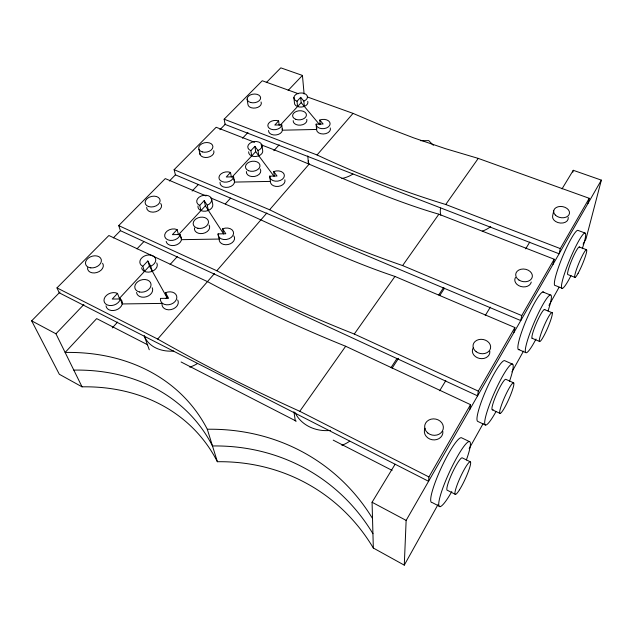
<?xml version="1.0" encoding="UTF-8"?>
<svg xmlns="http://www.w3.org/2000/svg" width="633" height="633" viewBox="0 0 633 633"><rect width="100%" height="100%" fill="white"/><g stroke="black" fill="none" stroke-linecap="round" stroke-linejoin="round"><path stroke-width="0.95" d="M60.024 292.027L31.65 320.836L59.32 374.269L82.037 386.834A206.738 164.366 -40.5 0 1 217.38 461.726A220.656 195.352 -56.5 0 1 373.328 548.028L404.273 565.15L406.141 520.405L601.35 180.128L573.276 170.301L562.017 188.879M470.525 404.653L428.929 476.95L428.581 481.302L59.241 292.826L56.978 287.88L108.876 235.508L207.434 281.606C252.306 305.62 298.459 327.237 345.665 346.259L470.525 404.653L469.86 409.337M210.536 197.876C272.309 223.33 331.407 255.21 394.945 276.439L514.882 327.538L478.311 391.115L477.591 395.854L120.444 230.681L118.703 225.593L165.276 178.601L206.01 195.953M513.941 332.499L514.882 327.538M260.986 144.775C320.559 167.167 377.545 196.38 438.859 214.207L554.184 259.229L521.758 315.582L520.777 320.583L175.428 174.858L174.115 169.684L216.146 127.273L254.585 142.275M553.717 210.757L552.593 216.067A7.928 5.586 9.6 0 0 560.482 223.069A7.928 5.586 9.6 0 0 568.197 217.269M572.849 172.2L573.276 170.301M553.013 264.388L554.184 259.229M307.654 97.063L353.048 113.386L383.028 126.149L413.816 137.915L445.521 148.676L478.247 158.4L589.228 198.303L560.3 248.595L559.105 253.778L225.095 124.424L224.145 119.202L262.26 80.747L298.388 93.731M587.899 203.581L589.228 198.303M601.35 180.128L585.976 238.965L583.096 244.148M404.273 565.15L437.917 504.746M469.164 448.655L483.106 423.627M511.947 371.856L523.483 351.149M548.961 305.415L559.058 287.295M373.328 548.028L372.069 502.254L395.111 464.242M439.65 390.759L445.798 380.623M485.218 315.582L490.338 307.132M525.667 248.856L529.758 242.099M391.012 367.631L396.978 358.539M438.756 294.938L443.638 287.501M392.096 368.184L398.584 358.286M439.69 295.603L444.556 288.173M56.978 287.88L157.688 339.074C203.913 365.304 251.325 389.437 299.773 411.292L345.665 346.259M118.703 225.593L216.826 270.758C261.429 294.377 307.337 315.527 354.29 334.034L394.945 276.439M174.115 169.684L269.626 209.76C312.71 231.164 357.154 249.821 402.604 265.575L438.859 214.207M224.145 119.202L317.054 154.966C358.705 174.479 401.733 191.031 445.719 204.491L478.247 158.4M157.688 339.074L214.492 273.503M216.826 270.758L266.873 212.989M269.626 209.76L309.49 163.71M317.054 154.966L353.048 113.386M112.27 327.926L117.588 322.086M170.119 264.467L177.43 256.444M225.308 203.929L230.626 198.089M273.852 150.686L279.169 144.846M106.004 305.834A8.395 6.195 -19.4 0 0 117.928 309.165A8.395 6.195 -19.4 0 0 119.4 298.412L149.428 266.074L147.798 260.986L142.805 266.327L144.482 271.399M200.954 210.583L199.743 205.385L204.214 200.606L205.385 205.812L178.506 234.756L177.113 229.605A7.865 5.634 -13.7 0 0 165.506 232.849A7.865 5.634 -13.7 0 0 170.079 240.405A7.865 5.634 -13.7 0 0 180.096 234.526L181.473 239.67L219.208 239.052A7.778 5.697 -10.8 0 0 228.165 244.512A7.778 5.697 -10.8 0 0 233.878 235.935M232.145 176.995L255.7 151.627L254.893 146.35L250.866 150.662L251.705 155.932M280.577 124.836L301.181 102.649L300.683 97.34L297.035 101.24L297.557 106.55M119.4 298.412L117.509 293.403L112.231 299.061L120.349 298.95L122.224 303.943L162.056 303.405A8.324 6.306 -16.5 0 0 171.179 309.577A8.324 6.306 -16.5 0 0 177.699 299.963M177.113 229.605L172.398 234.653L180.096 234.526M231.33 176.821L230.515 172.445L226.282 176.979L233.585 176.836L234.55 182.082L270.418 181.402A7.335 5.143 -6.8 0 0 278.243 186.411A7.335 5.143 -6.8 0 0 284.858 179.796M279.169 125.358L278.631 120.943L274.801 125.041L281.764 124.891L282.389 130.192L316.555 129.464L316.136 124.147L323.123 123.997L319.8 120.048A7.003 4.653 -4 0 1 329.761 122.296A7.003 4.653 -4 0 1 324.136 128.594A7.003 4.653 -4 0 1 316.136 124.147M82.037 386.834L55.949 333.789L83.865 304.528M136.981 248.856L143.786 241.719M192.131 191.047L198.264 184.622M242.518 138.231L247.97 132.526M288.142 90.416L302.439 75.43L280.815 67.85L266.279 82.614M113.323 237.913L120.238 230.887M169.383 180.998L175.61 174.668M219.904 129.694L225.443 124.076M269.682 176.148L277.017 176.006L273.741 171.606A7.382 5.151 -6.8 0 1 284.075 174.138A7.382 5.151 -6.8 0 1 277.84 181.117A7.382 5.151 -6.8 0 1 269.682 176.148L270.418 181.402M218.084 233.894L225.815 233.767L222.602 228.837A7.825 5.705 -10.8 0 1 233.332 231.71A7.825 5.705 -10.8 0 1 226.392 239.48A7.825 5.705 -10.8 0 1 218.084 233.894L219.208 239.052M584.971 232.999L577.842 230.333A29.886 4.122 -67.3 0 0 561.867 258.375A29.886 4.122 -67.3 0 0 555.426 285.554L562.413 288.355M579.282 246.965L586.419 249.679M445.719 204.491L560.3 248.595M575.065 277.42L567.999 274.635A14.986 1.946 -67.3 0 1 572.153 259.245A14.986 1.946 -67.3 0 1 579.638 247.424M542.798 291.932L550.219 294.946M544.317 309.497L552.245 312.773A15.778 2.057 -66.7 0 1 543.525 336.495A15.778 2.057 -66.7 0 1 541.666 331.858A15.778 2.057 -66.7 0 1 552.245 312.773M402.604 265.575L521.758 315.582M532.044 338.244L539.419 341.393M518.3 349.376L525.619 352.557M512.738 364.244L505.071 360.85A33.248 5.183 -66 0 0 486.912 388.124A33.248 5.183 -66 0 0 477.796 421.428L485.416 425.036M513.648 382.846A16.727 2.31 -66 0 0 501.763 404.297A16.727 2.31 -66 0 0 504.897 407.09A16.727 2.31 -66 0 0 513.648 382.846L505.933 379.381A16.672 2.453 -66 0 0 496.137 395.15A16.672 2.453 -66 0 0 493.067 409.559M354.29 334.034L478.311 391.115M492.276 409.78L499.959 413.357M469.433 441.597L461.433 437.727A35.67 5.8 -65.1 0 0 440.283 469.963A35.67 5.8 -65.1 0 0 432.189 502.555L440.133 506.677M470.177 461.758L462.137 457.801A17.89 2.746 -65.1 0 0 451.748 474.054A17.89 2.746 -65.1 0 0 447.491 490.338L455.499 494.42M299.773 411.292L428.929 476.95M147.671 344.811L96.667 318.605L65.128 352.454A220.07 171.266 -38.1 0 1 207.3 429.253A234.851 206.944 -52.1 0 1 372.521 518.498M181.085 361.981L296.268 421.159M333.203 440.133L392.112 470.398M31.65 320.836L55.949 333.789M372.069 502.254L406.141 520.405M300.683 97.34L303.84 101.082L304.323 106.399M301.181 102.649L319.586 124.638M254.893 146.35L258.003 150.512L258.794 155.789M255.7 151.627L273.867 176.093M204.214 200.606L207.236 205.25L208.399 210.457M205.385 205.812L223.694 234.012L222.602 228.837M147.798 260.986L150.709 266.208L152.331 271.288M165.514 292.739L168.607 298.285L160.458 298.396A8.379 6.322 -16.4 0 0 168.884 304.718A8.379 6.322 -16.4 0 0 176.662 296.015A8.379 6.322 -16.4 0 0 165.514 292.739L167.065 297.755A8.324 6.306 -16.5 0 0 165.806 298.42M149.428 266.074L167.065 297.755M144.269 335.933L149.261 349.756M207.3 429.253L217.38 461.726M198.92 149.253L200.068 154.507M211.628 199.071L212.751 204.285A7.533 5.317 -11.2 0 1 205.543 211.193A7.533 5.317 -11.2 0 1 197.971 205.947M293.91 411.711L295.35 420.992M247.099 99.025L247.914 104.318A6.749 4.352 -7 0 0 255.716 107.958A6.749 4.352 -7 0 0 261.057 101.984M261.888 144.949L262.648 150.235A7.113 4.819 -7.5 0 1 256.104 156.462A7.113 4.819 -7.5 0 1 248.642 151.77M273.741 171.606L274.326 175.99M293.91 97.49L294.448 102.799A6.757 4.376 -4.9 0 0 301.783 107.017A6.757 4.376 -4.9 0 0 307.757 101.367M307.773 155.955L308.469 163.575A26.76 18.507 -3.5 0 1 308.374 160.671M302.439 75.43L304.109 94.008M319.8 120.048L320.132 124.479M330.252 127.961A6.963 4.653 -4 0 1 323.328 133.998A6.963 4.653 -4 0 1 316.848 128.254M297.035 101.24A6.797 4.376 -4.9 0 1 295.682 94.641A6.797 4.376 -4.9 0 1 306.055 94.412A6.797 4.376 -4.9 0 1 303.84 101.082M306.776 119.36A6.884 4.55 -5.1 0 1 300.501 125.144A6.884 4.55 -5.1 0 1 293.19 120.642M282.255 128.99A6.955 4.629 -6.3 0 1 275.964 134.964A6.955 4.629 -6.3 0 1 268.558 130.485M281.764 124.891A6.995 4.629 -6.3 0 1 273.211 129.686A6.995 4.629 -6.3 0 1 268.4 123.625A6.995 4.629 -6.3 0 1 278.631 120.943M250.866 150.662A7.153 4.827 -7.5 0 1 249.798 143.351A7.153 4.827 -7.5 0 1 260.677 143.129A7.153 4.827 -7.5 0 1 258.003 150.512M213.732 150.741A7.129 4.779 -9.9 0 1 207.814 157.34A7.129 4.779 -9.9 0 1 199.838 153.281M260.131 168.948A7.264 5.017 -7.9 0 1 254.751 176.417A7.264 5.017 -7.9 0 1 246.387 171.527M531.269 282.057A8.34 6.29 9.9 0 1 520.793 286.48A8.34 6.29 9.9 0 1 515.468 277.452M233.909 179.527A7.343 5.104 -9.5 0 1 228.505 187.21A7.343 5.104 -9.5 0 1 220.031 182.359M233.585 176.836A7.39 5.104 -9.4 0 1 224.359 182.13A7.39 5.104 -9.4 0 1 219.635 175.388A7.39 5.104 -9.4 0 1 230.515 172.445M199.743 205.385A7.58 5.325 -11.1 0 1 199.031 197.243A7.58 5.325 -11.1 0 1 210.457 197.037A7.58 5.325 -11.1 0 1 207.236 205.25M160.719 203.446A7.572 5.254 -13.7 0 1 155.765 211.754A7.572 5.254 -13.7 0 1 146.674 207.434M209.088 225.111A7.707 5.547 -11.9 0 1 203.011 233.427A7.707 5.547 -11.9 0 1 194.497 227.943M489.823 351.339A8.807 7.137 10 0 1 479.577 358.444A8.807 7.137 10 0 1 473.183 347.936M179.922 235.642A7.818 5.626 -13.8 0 1 176.757 244.765A7.818 5.626 -13.8 0 1 166.178 241.41M142.805 266.327A8.102 5.871 -15.9 0 1 142.544 257.204A8.102 5.871 -15.9 0 1 154.587 257.022A8.102 5.871 -15.9 0 1 150.709 266.208M156.762 262.948A8.047 5.863 -16 0 1 151.327 271.66A8.047 5.863 -16 0 1 141.57 267.759M102.57 263.249A8.118 5.768 -18.5 0 1 96.857 272.522A8.118 5.768 -18.5 0 1 87.552 267.648M152.189 287.714A8.253 6.116 -17.3 0 1 146.35 296.758A8.253 6.116 -17.3 0 1 136.554 292.47M442.902 431.603A9.321 8.158 9.6 0 1 432.094 439.737A9.321 8.158 9.6 0 1 425.028 428.28M120.349 298.95A8.458 6.211 -19.3 0 1 109.43 305.517A8.458 6.211 -19.3 0 1 105.07 297.004A8.458 6.211 -19.3 0 1 117.509 293.403M330.584 430.4A34.855 30.012 -6.3 0 1 295.136 412.716M349.693 441.193A33.834 29.561 -6.5 0 1 341.883 445.331M173.719 351.046A32.979 25.478 -17.2 0 1 144.253 335.917M197.504 363.524A32.077 25.193 -17.8 0 1 189.829 367.164M352.921 174.051A26.76 18.507 -3.5 0 1 341.836 178.538M490.71 226.582A28.683 20.667 4.6 0 1 482.259 231.14M440.821 215.26A28.683 20.667 4.6 0 1 440.608 208.083M73.808 370.107A213.171 167.777 -39.3 0 1 212.49 445.964A227.492 201.017 -54.3 0 1 372.94 533.722M420.447 140.668A132.708 81.728 0.2 0 0 428.755 140.605A142.544 89.68 5.8 0 0 433.383 145.305M451.78 491.619A35.796 5.491 -65.1 0 1 439.729 497.934A35.796 5.491 -65.1 0 1 462.77 447.927A35.796 5.491 -65.1 0 1 466.379 459.946M495.932 411.687A33.359 4.906 -66 0 1 485.709 416.443A33.359 4.906 -66 0 1 506.55 369.751A33.359 4.906 -66 0 1 509.494 381.303M532.622 338.339A15.73 2.184 -66.7 0 1 536.309 323.336A15.73 2.184 -66.7 0 1 544.847 309.719M536.016 339.019A31.476 4.376 -66.7 0 1 526.126 345.341A31.476 4.376 -66.7 0 1 545.155 300.802A31.476 4.376 -66.7 0 1 548.036 310.898M519.566 349.471A31.381 4.621 -66.7 0 1 526.521 319.467A31.381 4.621 -66.7 0 1 543.858 292.517M571.006 275.584A29.98 3.901 -67.3 0 1 562.373 280.91A29.98 3.901 -67.3 0 1 580.216 238.38A29.98 3.901 -67.3 0 1 582.289 248.674M250.692 102.514A6.789 4.352 -7 0 0 260.622 97.783A6.789 4.352 -7 0 0 250.272 94.982A6.789 4.352 -7 0 0 250.692 102.514M295.722 119.305A6.931 4.55 -5.1 0 0 306.435 115.23A6.931 4.55 -5.1 0 0 296.442 111.376A6.931 4.55 -5.1 0 0 295.722 119.305M555.37 215.101A7.984 5.594 9.5 0 0 568.956 214.824A7.984 5.594 9.5 0 0 560.427 206.453A7.984 5.594 9.5 0 0 555.37 215.101M202.259 151.904A7.169 4.779 -9.8 0 0 212.917 146.698A7.169 4.779 -9.8 0 0 202.236 143.556A7.169 4.779 -9.8 0 0 202.259 151.904M248.532 170.688A7.303 5.024 -7.9 0 0 259.973 166.202A7.303 5.024 -7.9 0 0 249.695 161.898A7.303 5.024 -7.9 0 0 248.532 170.688M518.894 280.008A8.403 6.306 9.8 0 0 532.306 276.89A8.403 6.306 9.8 0 0 520.919 269.27A8.403 6.306 9.8 0 0 518.894 280.008M148.636 206.58A7.62 5.254 -13.6 0 0 160.125 200.827A7.62 5.254 -13.6 0 0 149.095 197.29A7.62 5.254 -13.6 0 0 148.636 206.58M197.892 228.268A7.754 5.555 -11.9 0 0 208.431 221.289A7.754 5.555 -11.9 0 0 196.143 218.812A7.754 5.555 -11.9 0 0 197.892 228.268M476.182 351.726A8.87 7.161 9.8 0 0 490.528 348.253A8.87 7.161 9.8 0 0 478.762 339.597A8.87 7.161 9.8 0 0 476.182 351.726M90.788 267.862A8.174 5.776 -18.4 0 0 101.272 259.53A8.174 5.776 -18.4 0 0 88.256 258.169A8.174 5.776 -18.4 0 0 90.788 267.862M139.497 291.995A8.308 6.132 -17.2 0 0 151.018 284.201A8.308 6.132 -17.2 0 0 138.208 281.369A8.308 6.132 -17.2 0 0 139.497 291.995M427.789 432.996A9.4 8.189 9.4 0 0 443.187 429.103A9.4 8.189 9.4 0 0 431.049 419.181A9.4 8.189 9.4 0 0 427.789 432.996M459.495 489.8A17.953 2.587 -65.2 0 0 470.628 462.375A17.953 2.587 -65.2 0 0 458.229 482.101A17.953 2.587 -65.2 0 0 459.495 489.8M578.095 273.314A15.026 1.836 -67.2 0 0 586.744 250.13A15.026 1.836 -67.2 0 0 577.28 267.221A15.026 1.836 -67.2 0 0 578.095 273.314"/></g></svg>
